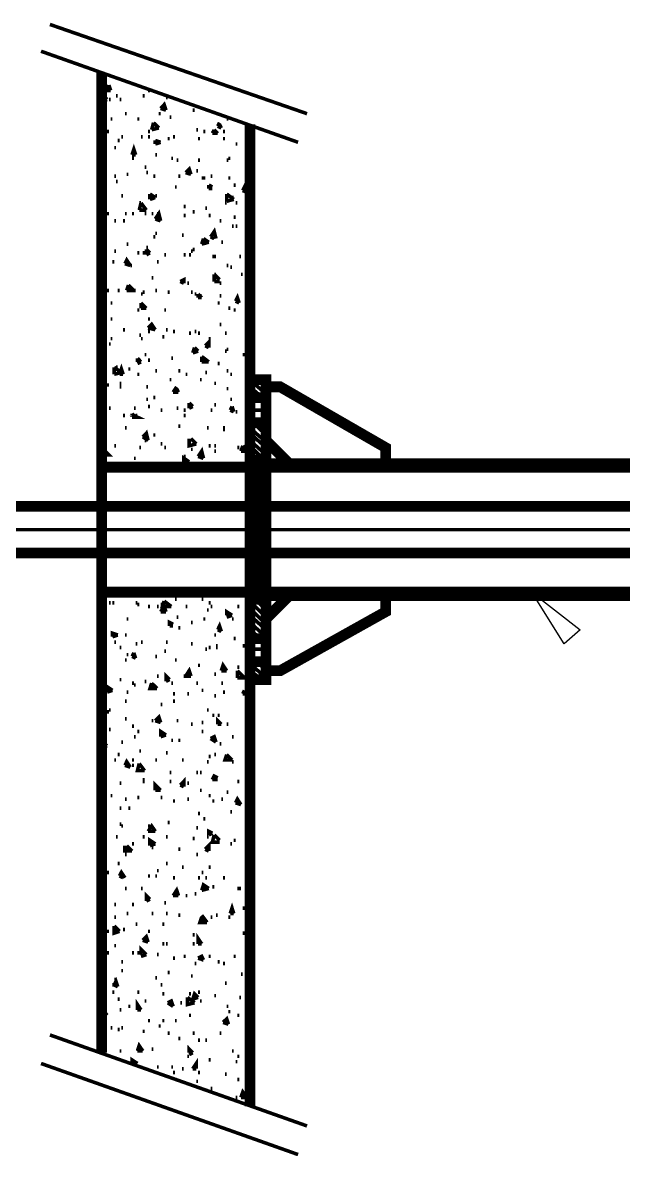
# Model space of a CAD drawing. Extents: x 0.1 to 11.6, y 0.3 to 16.2.
# Drawn here: x 7.651 to 8.212, y 9.527 to 10.585 of the extents above; entities that cross this region are included whole.
import ezdxf

# ---------------------------------------------------------------- set-up
doc = ezdxf.new("R2010")
doc.units = 0
doc.layers.get('0').update_dxf_attribs({"linetype": 'CONTINUOUS'})

msp = doc.modelspace()

# ---------------------------------------------------------------- linework, layer by layer
at = {"color": 0}
for points, const_width in [([(7.91667, 10.5), (7.67665, 10.5833)], 0.003333), ([(7.90831, 10.4733), (7.66835, 10.5583)], 0.003333), ([(7.72499, 9.62332), (7.72499, 10.5384)], 0.01), ([(7.73167, 10.5267), (7.72999, 10.5217), (7.73335, 10.5217)], 0.003333), ([(7.73167, 10.5267), (7.73335, 10.5217)], 0.003333), ([(7.76833, 10.5217), (7.77001, 10.5217)], 0.003333), ([(7.72667, 10.5167), (7.72499, 10.5117), (7.72999, 10.5133)], 0.003333), ([(7.72667, 10.5167), (7.72999, 10.5133)], 0.003333), ([(7.73167, 10.5133), (7.73335, 10.5133)], 0.003333), ([(7.73833, 10.5167), (7.74001, 10.5167)], 0.003333), ([(7.74164, 10.5133), (7.74333, 10.5133)], 0.003333), ([(7.76335, 10.5167), (7.76497, 10.5167)], 0.003333), ([(7.78, 10.505), (7.78331, 10.5084), (7.785, 10.5033)], 0.003333), ([(7.785, 10.515), (7.78668, 10.515)], 0.003333), ([(7.74669, 10.5), (7.74832, 10.5)], 0.003333), ([(7.77832, 10.5), (7.78, 10.5)], 0.003333), ([(7.78, 10.505), (7.785, 10.5033)], 0.003333), ([(7.81, 10.5033), (7.81168, 10.5033)], 0.003333), ([(7.73335, 10.495), (7.73503, 10.495)], 0.003333), ([(7.75836, 10.495), (7.75999, 10.495)], 0.003333), ([(7.77333, 10.4916), (7.77165, 10.485)], 0.003333), ([(7.77165, 10.485), (7.77832, 10.4867)], 0.003333), ([(7.77333, 10.4916), (7.77832, 10.4867)], 0.003333), ([(7.78836, 10.4967), (7.78999, 10.4967)], 0.003333), ([(7.83501, 10.4916), (7.83333, 10.4883)], 0.003333), ([(7.83333, 10.4883), (7.83664, 10.4867)], 0.003333), ([(7.83501, 10.49), (7.83664, 10.4867)], 0.003333), ([(7.84169, 10.495), (7.84332, 10.495)], 0.003333), ([(7.86333, 9.57335), (7.86333, 10.49)], 0.01), ([(7.72999, 10.4833), (7.73167, 10.4833)], 0.003333), ([(7.74333, 10.4783), (7.74501, 10.4783)], 0.003333), ([(7.76167, 10.4783), (7.76335, 10.4783)], 0.003333), ([(7.76833, 10.4833), (7.77001, 10.4833)], 0.003333), ([(7.76833, 10.4783), (7.77001, 10.4783)], 0.003333), ([(7.78668, 10.4767), (7.78836, 10.4767)], 0.003333), ([(7.79167, 10.4783), (7.79335, 10.4783)], 0.003333), ([(7.81332, 10.485), (7.815, 10.485)], 0.003333), ([(7.815, 10.4767), (7.81668, 10.4767)], 0.003333), ([(7.81999, 10.4833), (7.82167, 10.4833)], 0.003333), ([(7.83003, 10.485), (7.82835, 10.4817)], 0.003333), ([(7.82835, 10.4817), (7.83333, 10.4817)], 0.003333), ([(7.83003, 10.485), (7.83333, 10.4817)], 0.003333), ([(7.83832, 10.4833), (7.84, 10.4833)], 0.003333), ([(7.83832, 10.4767), (7.84, 10.4767)], 0.003333), ([(7.73665, 10.4683), (7.73833, 10.4683)], 0.003333), ([(7.74001, 10.475), (7.74164, 10.475)], 0.003333), ([(7.75331, 10.4616), (7.75499, 10.4667), (7.75667, 10.4616)], 0.003333), ([(7.77501, 10.475), (7.78, 10.4733)], 0.003333), ([(7.77501, 10.475), (7.77501, 10.4717)], 0.003333), ([(7.77501, 10.4717), (7.78, 10.4733)], 0.003333), ([(7.84999, 10.4717), (7.85167, 10.4717)], 0.003333), ([(7.86333, 10.475), (7.86501, 10.475)], 0.003333), ([(7.72499, 10.4633), (7.72499, 10.4616)], 0.003333), ([(7.72499, 10.4616), (7.72667, 10.4616)], 0.003333), ([(7.75331, 10.4616), (7.75667, 10.4616)], 0.003333), ([(7.75331, 10.4583), (7.75499, 10.4583)], 0.003333), ([(7.77501, 10.4616), (7.77669, 10.4616)], 0.003333), ([(7.78999, 10.4583), (7.79167, 10.4583)], 0.003333), ([(7.79497, 10.4567), (7.79665, 10.4567)], 0.003333), ([(7.815, 10.4567), (7.81668, 10.4567)], 0.003333), ([(7.84169, 10.4567), (7.84332, 10.4567)], 0.003333), ([(7.84332, 10.4583), (7.845, 10.4583)], 0.003333), ([(7.72499, 10.445), (7.72667, 10.445)], 0.003333), ([(7.76497, 10.45), (7.76665, 10.45)], 0.003333), ([(7.76665, 10.445), (7.76833, 10.445)], 0.003333), ([(7.80333, 10.445), (7.80664, 10.4483), (7.80832, 10.4434)], 0.003333), ([(7.80333, 10.445), (7.80832, 10.4434)], 0.003333), ([(7.81332, 10.4467), (7.815, 10.4467)], 0.003333), ([(7.73665, 10.4417), (7.73833, 10.4417)], 0.003333), ([(7.73833, 10.4367), (7.74001, 10.4367)], 0.003333), ([(7.74832, 10.4434), (7.75, 10.4434)], 0.003333), ([(7.77333, 10.4417), (7.77501, 10.4417)], 0.003333), ([(7.79665, 10.4417), (7.79833, 10.4417)], 0.003333), ([(7.81836, 10.44), (7.81999, 10.44)], 0.003333), ([(7.81999, 10.44), (7.82167, 10.44)], 0.003333), ([(7.82667, 10.4417), (7.82835, 10.4417)], 0.003333), ([(7.84332, 10.44), (7.845, 10.44)], 0.003333), ([(7.84332, 10.44), (7.845, 10.44)], 0.003333), ([(7.85667, 10.4283), (7.85835, 10.4316), (7.86003, 10.4267)], 0.003333), ([(7.72499, 10.42), (7.72499, 10.4233), (7.72835, 10.4183)], 0.003333), ([(7.74333, 10.4233), (7.74501, 10.4233)], 0.003333), ([(7.77001, 10.425), (7.77501, 10.4217)], 0.003333), ([(7.77001, 10.425), (7.77001, 10.42)], 0.003333), ([(7.77501, 10.4233), (7.77669, 10.4233)], 0.003333), ([(7.79335, 10.4316), (7.79497, 10.4316)], 0.003333), ([(7.82497, 10.4333), (7.82835, 10.4316)], 0.003333), ([(7.82497, 10.4333), (7.82497, 10.43)], 0.003333), ([(7.82497, 10.43), (7.82835, 10.43)], 0.003333), ([(7.84169, 10.425), (7.84831, 10.42)], 0.003333), ([(7.84169, 10.425), (7.84169, 10.4183)], 0.003333), ([(7.84831, 10.4333), (7.84999, 10.4333)], 0.003333), ([(7.85667, 10.4283), (7.86003, 10.4267)], 0.003333), ([(7.72499, 10.42), (7.72835, 10.4183)], 0.003333), ([(7.76167, 10.4167), (7.75999, 10.41)], 0.003333), ([(7.75999, 10.4167), (7.76167, 10.4167)], 0.003333), ([(7.76167, 10.4167), (7.76665, 10.41)], 0.003333), ([(7.77001, 10.42), (7.77501, 10.4217)], 0.003333), ([(7.80165, 10.4134), (7.80333, 10.4134)], 0.003333), ([(7.84, 10.4167), (7.84169, 10.4167)], 0.003333), ([(7.84169, 10.4183), (7.84831, 10.42)], 0.003333), ([(7.84668, 10.4217), (7.84831, 10.4217)], 0.003333), ([(7.84999, 10.4167), (7.85167, 10.4167)], 0.003333), ([(7.72999, 10.4067), (7.73167, 10.4067)], 0.003333), ([(7.74669, 10.4067), (7.74832, 10.4067)], 0.003333), ([(7.75331, 10.4067), (7.75499, 10.4067)], 0.003333), ([(7.75999, 10.41), (7.76665, 10.41)], 0.003333), ([(7.76497, 10.4067), (7.76665, 10.4067)], 0.003333), ([(7.77165, 10.4067), (7.77333, 10.4067)], 0.003333), ([(7.77501, 10.4017), (7.77832, 10.4067), (7.78, 10.4)], 0.003333), ([(7.77501, 10.4017), (7.78, 10.4)], 0.003333), ([(7.77669, 10.4067), (7.77832, 10.4067)], 0.003333), ([(7.80165, 10.405), (7.80333, 10.405)], 0.003333), ([(7.81, 10.4083), (7.81168, 10.4083)], 0.003333), ([(7.82167, 10.4117), (7.82335, 10.4117)], 0.003333), ([(7.82497, 10.405), (7.82667, 10.405)], 0.003333), ([(7.84831, 10.4033), (7.84999, 10.4033)], 0.003333), ([(7.73665, 10.4), (7.73833, 10.4)], 0.003333), ([(7.74501, 10.4), (7.74669, 10.4)], 0.003333), ([(7.82667, 10.385), (7.83003, 10.39), (7.83165, 10.3834)], 0.003333), ([(7.83501, 10.4), (7.83664, 10.4)], 0.003333), ([(7.84668, 10.395), (7.84831, 10.395)], 0.003333), ([(7.84999, 10.395), (7.85167, 10.395)], 0.003333), ([(7.77333, 10.385), (7.77501, 10.385)], 0.003333), ([(7.77501, 10.3883), (7.77669, 10.3883)], 0.003333), ([(7.80003, 10.3867), (7.80165, 10.3867)], 0.003333), ([(7.81999, 10.3834), (7.81836, 10.3783)], 0.003333), ([(7.81999, 10.3834), (7.82497, 10.38)], 0.003333), ([(7.82667, 10.385), (7.83003, 10.3834)], 0.003333), ([(7.73665, 10.3717), (7.73833, 10.3717)], 0.003333), ([(7.74832, 10.3783), (7.75, 10.3783)], 0.003333), ([(7.75836, 10.37), (7.75999, 10.37)], 0.003333), ([(7.76335, 10.37), (7.76497, 10.37)], 0.003333), ([(7.76665, 10.375), (7.76833, 10.375)], 0.003333), ([(7.76665, 10.3733), (7.77001, 10.37)], 0.003333), ([(7.76665, 10.3733), (7.76665, 10.3683)], 0.003333), ([(7.76665, 10.3683), (7.77001, 10.37)], 0.003333), ([(7.80832, 10.3717), (7.81, 10.3717)], 0.003333), ([(7.81, 10.3733), (7.81168, 10.3733)], 0.003333), ([(7.81836, 10.3783), (7.82497, 10.38)], 0.003333), ([(7.83664, 10.38), (7.83832, 10.38)], 0.003333), ([(7.85835, 10.375), (7.86003, 10.375)], 0.003333), ([(7.73503, 10.3617), (7.73665, 10.3617)], 0.003333), ([(7.74669, 10.36), (7.74832, 10.3633), (7.75168, 10.3583)], 0.003333), ([(7.74669, 10.36), (7.75168, 10.3583)], 0.003333), ([(7.77669, 10.3617), (7.77832, 10.3617)], 0.003333), ([(7.78331, 10.3683), (7.785, 10.3683)], 0.003333), ([(7.80165, 10.3683), (7.80333, 10.3683)], 0.003333), ([(7.80664, 10.3683), (7.80832, 10.3683)], 0.003333), ([(7.82835, 10.3666), (7.83003, 10.3666)], 0.003333), ([(7.83003, 10.3666), (7.83165, 10.3666)], 0.003333), ([(7.85335, 10.3666), (7.85499, 10.3666)], 0.003333), ([(7.72667, 10.3533), (7.72835, 10.3533)], 0.003333), ([(7.75168, 10.3583), (7.75331, 10.3583)], 0.003333), ([(7.83003, 10.35), (7.83501, 10.345)], 0.003333), ([(7.83003, 10.35), (7.83003, 10.3433)], 0.003333), ([(7.83003, 10.35), (7.83165, 10.35)], 0.003333), ([(7.84169, 10.3583), (7.84332, 10.3583)], 0.003333), ([(7.845, 10.3567), (7.84668, 10.3567)], 0.003333), ([(7.85499, 10.35), (7.85667, 10.35)], 0.003333), ([(7.75, 10.34), (7.74832, 10.335)], 0.003333), ([(7.75, 10.34), (7.75499, 10.335)], 0.003333), ([(7.77165, 10.3467), (7.77333, 10.3467)], 0.003333), ([(7.79833, 10.3433), (7.80165, 10.345), (7.80165, 10.3417)], 0.003333), ([(7.79833, 10.3433), (7.80165, 10.3417)], 0.003333), ([(7.80501, 10.3417), (7.80664, 10.3417)], 0.003333), ([(7.83003, 10.3433), (7.83501, 10.3433)], 0.003333), ([(7.83501, 10.3417), (7.83664, 10.3417)], 0.003333), ([(7.72667, 10.3317), (7.72835, 10.3317)], 0.003333), ([(7.72999, 10.335), (7.73167, 10.335)], 0.003333), ([(7.74001, 10.335), (7.74164, 10.335)], 0.003333), ([(7.74832, 10.335), (7.75499, 10.335)], 0.003333), ([(7.75499, 10.335), (7.75667, 10.335)], 0.003333), ([(7.76167, 10.3317), (7.76335, 10.3317)], 0.003333), ([(7.76335, 10.3333), (7.76497, 10.3333)], 0.003333), ([(7.77501, 10.335), (7.77669, 10.335)], 0.003333), ([(7.78668, 10.3333), (7.78836, 10.3333)], 0.003333), ([(7.80832, 10.3333), (7.81, 10.3333)], 0.003333), ([(7.81168, 10.3317), (7.81332, 10.3317)], 0.003333), ([(7.815, 10.3317), (7.81836, 10.3283)], 0.003333), ([(7.815, 10.3317), (7.815, 10.3283)], 0.003333), ([(7.815, 10.3283), (7.81836, 10.3283)], 0.003333), ([(7.81668, 10.33), (7.81836, 10.33)], 0.003333), ([(7.83501, 10.33), (7.83664, 10.33)], 0.003333), ([(7.84999, 10.325), (7.85167, 10.3283), (7.85335, 10.3233)], 0.003333), ([(7.85835, 10.3317), (7.86003, 10.3317)], 0.003333), ([(7.85835, 10.33), (7.86003, 10.33)], 0.003333), ([(7.73335, 10.3233), (7.73503, 10.3233)], 0.003333), ([(7.76167, 10.3233), (7.76665, 10.3184)], 0.003333), ([(7.76167, 10.3233), (7.76167, 10.3184)], 0.003333), ([(7.76167, 10.3184), (7.76665, 10.3184)], 0.003333), ([(7.83333, 10.3233), (7.83501, 10.3233)], 0.003333), ([(7.84332, 10.3184), (7.845, 10.3184)], 0.003333), ([(7.84999, 10.325), (7.85335, 10.3233)], 0.003333), ([(7.73335, 10.3083), (7.73503, 10.3083)], 0.003333), ([(7.75836, 10.3167), (7.75999, 10.3167)], 0.003333), ([(7.75836, 10.3167), (7.75999, 10.3167)], 0.003333), ([(7.76833, 10.3083), (7.77001, 10.3083)], 0.003333), ([(7.78331, 10.3167), (7.785, 10.3167)], 0.003333), ([(7.84831, 10.3167), (7.84999, 10.3167)], 0.003333), ([(7.74501, 10.2983), (7.74669, 10.2983)], 0.003333), ([(7.76833, 10.3), (7.77165, 10.3033), (7.77501, 10.2983)], 0.003333), ([(7.76833, 10.3), (7.77501, 10.2983)], 0.003333), ([(7.76833, 10.2967), (7.77001, 10.2967)], 0.003333), ([(7.785, 10.2983), (7.78668, 10.2983)], 0.003333), ([(7.79167, 10.2967), (7.79335, 10.2967)], 0.003333), ([(7.81168, 10.2967), (7.81332, 10.2967)], 0.003333), ([(7.83501, 10.3033), (7.83664, 10.3033)], 0.003333), ([(7.86165, 10.305), (7.86333, 10.305)], 0.003333), ([(7.73335, 10.29), (7.73503, 10.29)], 0.003333), ([(7.75999, 10.2933), (7.76167, 10.2933)], 0.003333), ([(7.76167, 10.29), (7.76335, 10.29)], 0.003333), ([(7.78168, 10.2917), (7.78331, 10.2917)], 0.003333), ([(7.80664, 10.295), (7.80832, 10.295)], 0.003333), ([(7.815, 10.295), (7.81668, 10.295)], 0.003333), ([(7.82167, 10.2833), (7.82497, 10.2867), (7.82497, 10.2817)], 0.003333), ([(7.82497, 10.29), (7.82667, 10.29)], 0.003333), ([(7.84, 10.295), (7.84169, 10.295)], 0.003333), ([(7.86333, 10.295), (7.86501, 10.295)], 0.003333), ([(7.86333, 10.2867), (7.86501, 10.2867)], 0.003333), ([(7.73167, 10.285), (7.73335, 10.285)], 0.003333), ([(7.76497, 10.275), (7.76665, 10.275)], 0.003333), ([(7.81168, 10.2817), (7.81, 10.2767)], 0.003333), ([(7.81, 10.2767), (7.815, 10.2783)], 0.003333), ([(7.81168, 10.2817), (7.815, 10.2783)], 0.003333), ([(7.81332, 10.2783), (7.815, 10.2783)], 0.003333), ([(7.82167, 10.2833), (7.82497, 10.2817)], 0.003333), ([(7.84, 10.2783), (7.84169, 10.2783)], 0.003333), ([(7.84169, 10.28), (7.84332, 10.28)], 0.003333), ([(7.85667, 10.275), (7.85835, 10.275)], 0.003333), ([(7.74164, 10.2567), (7.74333, 10.2617), (7.74501, 10.2567)], 0.003333), ([(7.75836, 10.2717), (7.76167, 10.2683)], 0.003333), ([(7.75836, 10.2717), (7.75836, 10.2683)], 0.003333), ([(7.75836, 10.2667), (7.76167, 10.2683)], 0.003333), ([(7.76833, 10.27), (7.77001, 10.27)], 0.003333), ([(7.78999, 10.2717), (7.79167, 10.2717)], 0.003333), ([(7.81836, 10.2733), (7.82497, 10.2683)], 0.003333), ([(7.81836, 10.2733), (7.81836, 10.2683)], 0.003333), ([(7.81836, 10.2683), (7.82497, 10.2683)], 0.003333), ([(7.83333, 10.2667), (7.83501, 10.2667)], 0.003333), ([(7.72667, 10.2617), (7.72835, 10.2617)], 0.003333), ([(7.73665, 10.2633), (7.74333, 10.2584)], 0.003333), ([(7.73665, 10.2633), (7.73665, 10.2567)], 0.003333), ([(7.73665, 10.2567), (7.74333, 10.2584)], 0.003333), ([(7.73833, 10.2633), (7.74001, 10.2633)], 0.003333), ([(7.74164, 10.2567), (7.74501, 10.2567)], 0.003333), ([(7.75, 10.2617), (7.75168, 10.2617)], 0.003333), ([(7.75836, 10.2567), (7.75999, 10.2567)], 0.003333), ([(7.77501, 10.26), (7.77669, 10.26)], 0.003333), ([(7.79665, 10.26), (7.79833, 10.26)], 0.003333), ([(7.80333, 10.2567), (7.80501, 10.2567)], 0.003333), ([(7.82167, 10.2584), (7.82335, 10.2584)], 0.003333), ([(7.84169, 10.26), (7.84332, 10.26)], 0.003333), ([(7.845, 10.2567), (7.84668, 10.2567)], 0.003333), ([(7.72999, 10.2467), (7.73167, 10.2467)], 0.003333), ([(7.74164, 10.2483), (7.74333, 10.2483)], 0.003333), ([(7.74164, 10.245), (7.74333, 10.245)], 0.003333), ([(7.76665, 10.245), (7.76833, 10.245)], 0.003333), ([(7.78836, 10.2517), (7.78999, 10.2517)], 0.003333), ([(7.79497, 10.245), (7.79167, 10.24)], 0.003333), ([(7.79497, 10.2433), (7.79665, 10.24)], 0.003333), ([(7.81668, 10.2517), (7.81836, 10.2517)], 0.003333), ([(7.83003, 10.2483), (7.83165, 10.2483)], 0.003333), ([(7.84169, 10.2433), (7.84332, 10.2433)], 0.003333), ([(7.86333, 10.2517), (7.87831, 10.2383)], 0.003333), ([(7.86333, 10.245), (7.875, 10.235)], 0.003333), ([(7.87001, 10.2517), (7.87831, 10.245)], 0.003333), ([(7.87668, 10.2517), (7.87831, 10.2517)], 0.003333), ([(7.76665, 10.2333), (7.76833, 10.2333)], 0.003333), ([(7.77333, 10.235), (7.77501, 10.235)], 0.003333), ([(7.79167, 10.24), (7.79665, 10.24)], 0.003333), ([(7.845, 10.2333), (7.84668, 10.2333)], 0.003333), ([(7.86003, 10.24), (7.86333, 10.2367)], 0.003333), ([(7.86003, 10.24), (7.86003, 10.235)], 0.003333), ([(7.86003, 10.235), (7.86333, 10.2367)], 0.003333), ([(7.86333, 10.24), (7.86833, 10.235)], 0.003333), ([(7.86333, 10.2333), (7.86501, 10.2333)], 0.003333), ([(7.73167, 10.225), (7.73335, 10.225)], 0.003333), ([(7.75499, 10.225), (7.75667, 10.225)], 0.003333), ([(7.76833, 10.2267), (7.77001, 10.2267)], 0.003333), ([(7.78, 10.2233), (7.78168, 10.2233)], 0.003333), ([(7.79497, 10.225), (7.79665, 10.225)], 0.003333), ([(7.80165, 10.2233), (7.80333, 10.2233)], 0.003333), ([(7.80664, 10.23), (7.81, 10.2267)], 0.003333), ([(7.80664, 10.23), (7.80664, 10.225)], 0.003333), ([(7.80664, 10.225), (7.81, 10.2267)], 0.003333), ([(7.82667, 10.2233), (7.82835, 10.2233)], 0.003333), ([(7.83003, 10.2283), (7.83165, 10.2283)], 0.003333), ([(7.84668, 10.2267), (7.845, 10.2233)], 0.003333), ([(7.845, 10.2233), (7.84831, 10.2217)], 0.003333), ([(7.84668, 10.2267), (7.84831, 10.2217)], 0.003333), ([(7.84999, 10.2217), (7.85167, 10.2217)], 0.003333), ([(7.87831, 10.2233), (7.86333, 10.2233)], 0.003333), ([(7.74501, 10.2183), (7.74669, 10.2183)], 0.003333), ([(7.75331, 10.22), (7.75499, 10.2183), (7.75836, 10.2167), (7.75331, 10.2167)], 0.003333), ([(7.75331, 10.22), (7.75331, 10.2167)], 0.003333), ([(7.75667, 10.2183), (7.75836, 10.2183)], 0.003333), ([(7.80165, 10.2183), (7.80333, 10.2183)], 0.003333), ([(7.86664, 10.2116), (7.87831, 10.2)], 0.003333), ([(7.87169, 10.2116), (7.87831, 10.2067)], 0.003333), ([(7.72835, 10.2083), (7.72999, 10.2083)], 0.003333), ([(7.74669, 10.2067), (7.74832, 10.2067)], 0.003333), ([(7.76335, 10.1983), (7.76665, 10.2017), (7.76833, 10.195)], 0.003333), ([(7.79665, 10.2083), (7.79833, 10.2083)], 0.003333), ([(7.79665, 10.2083), (7.79833, 10.2083)], 0.003333), ([(7.82335, 10.2067), (7.82497, 10.2067)], 0.003333), ([(7.83832, 10.2067), (7.84, 10.2067)], 0.003333), ([(7.83832, 10.205), (7.84, 10.205)], 0.003333), ([(7.86333, 10.2067), (7.87831, 10.1934)], 0.003333), ([(7.86333, 10.2017), (7.87831, 10.1883)], 0.003333), ([(7.73665, 10.19), (7.73833, 10.19)], 0.003333), ([(7.76335, 10.1983), (7.76833, 10.195)], 0.003333), ([(7.76497, 10.195), (7.76665, 10.195)], 0.003333), ([(7.77333, 10.2), (7.77501, 10.2)], 0.003333), ([(7.78, 10.1917), (7.78168, 10.1917)], 0.003333), ([(7.80664, 10.1967), (7.80664, 10.19), (7.81332, 10.1917)], 0.003333), ([(7.80832, 10.1967), (7.81332, 10.1917)], 0.003333), ([(7.82497, 10.19), (7.82667, 10.19)], 0.003333), ([(7.83003, 10.19), (7.83165, 10.19)], 0.003333), ([(7.85667, 10.19), (7.85499, 10.185)], 0.003333), ([(7.85667, 10.19), (7.86003, 10.185)], 0.003333), ([(7.86333, 10.195), (7.87831, 10.1816)], 0.003333), ([(7.86333, 10.19), (7.87668, 10.1767)], 0.003333), ([(7.72499, 10.1883), (7.72999, 10.1833), (7.73167, 10.1816), (7.72999, 10.1816), (7.72499, 10.1816)], 0.003333), ([(7.72499, 10.1883), (7.72499, 10.1816)], 0.003333), ([(7.75999, 10.1883), (7.76167, 10.1883)], 0.003333), ([(7.78331, 10.1883), (7.785, 10.1883)], 0.003333), ([(7.80165, 10.18), (7.80333, 10.18)], 0.003333), ([(7.80165, 10.18), (7.80333, 10.18)], 0.003333), ([(7.80165, 10.175), (7.80165, 10.1783), (7.80664, 10.175)], 0.003333), ([(7.80832, 10.1867), (7.81, 10.1867)], 0.003333), ([(7.815, 10.18), (7.81836, 10.185), (7.81999, 10.1783)], 0.003333), ([(7.815, 10.18), (7.81999, 10.1783)], 0.003333), ([(7.83003, 10.185), (7.83165, 10.185)], 0.003333), ([(7.85167, 10.1883), (7.85335, 10.1883)], 0.003333), ([(7.85499, 10.185), (7.86003, 10.185)], 0.003333), ([(7.85499, 10.185), (7.85667, 10.185)], 0.003333), ([(7.86333, 10.1833), (7.87169, 10.175)], 0.003333), ([(7.87169, 10.17), (7.86333, 10.17), (7.72499, 10.17)], 0.01), ([(7.72499, 10.1733), (7.72667, 10.1733)], 0.003333), ([(7.72667, 10.17), (7.72835, 10.17)], 0.003333), ([(7.75168, 10.1733), (7.75331, 10.1733)], 0.003333), ([(7.75499, 10.1783), (7.75667, 10.1783)], 0.003333), ([(7.80165, 10.1733), (7.80664, 10.175)], 0.003333), ([(7.85335, 10.17), (7.85499, 10.17)], 0.003333), ([(7.86333, 10.1767), (7.87001, 10.17)], 0.003333), ([(7.86333, 10.17), (7.86501, 10.17)], 0.003333), ([(9.09332, 10.1334), (6.95833, 10.1334), (6.95833, 10.09), (9.09332, 10.09)], 0.01), ([(7.15169, 10.1117), (9.09332, 10.1117)], 0.003333), ([(7.86333, 10.1117), (7.87831, 10.1117)], 0.003333), ([(7.87169, 10.0533), (7.86333, 10.0533), (7.72499, 10.0533)], 0.01), ([(7.72999, 10.0533), (7.72999, 10.0517)], 0.003333), ([(7.73335, 10.0533), (7.73335, 10.0517)], 0.003333), ([(7.86333, 10.0533), (7.86333, 10.0483), (7.86501, 10.0483)], 0.003333), ([(7.86833, 10.0533), (7.87169, 10.05)], 0.003333), ([(7.72999, 10.0517), (7.73335, 10.0517)], 0.003333), ([(7.73167, 10.0433), (7.73335, 10.0433)], 0.003333), ([(7.73503, 10.0433), (7.73665, 10.0433)], 0.003333), ([(7.75667, 10.0433), (7.75836, 10.0433)], 0.003333), ([(7.78, 10.035), (7.78331, 10.04), (7.785, 10.035)], 0.003333), ([(7.78331, 10.045), (7.78168, 10.04), (7.78999, 10.04)], 0.003333), ([(7.78331, 10.045), (7.78999, 10.04)], 0.003333), ([(7.79335, 10.0467), (7.79497, 10.0467)], 0.003333), ([(7.81836, 10.0467), (7.81999, 10.0467)], 0.003333), ([(7.82497, 10.0433), (7.82667, 10.0433)], 0.003333), ([(7.83165, 10.0517), (7.83333, 10.0517)], 0.003333), ([(7.86333, 10.0517), (7.87831, 10.0367)], 0.003333), ([(7.86333, 10.045), (7.87831, 10.03)], 0.003333), ([(7.875, 10.0467), (7.87831, 10.0433)], 0.003333), ([(7.75836, 10.0417), (7.75999, 10.0417)], 0.003333), ([(7.76833, 10.04), (7.77001, 10.04)], 0.003333), ([(7.77669, 10.04), (7.77832, 10.04)], 0.003333), ([(7.78, 10.0417), (7.78168, 10.0417)], 0.003333), ([(7.78, 10.035), (7.785, 10.035)], 0.003333), ([(7.80333, 10.04), (7.80501, 10.04)], 0.003333), ([(7.82335, 10.0367), (7.82497, 10.0367)], 0.003333), ([(7.82667, 10.04), (7.82835, 10.04)], 0.003333), ([(7.84169, 10.0317), (7.84169, 10.035), (7.84668, 10.0317)], 0.003333), ([(7.84169, 10.03), (7.84668, 10.0317)], 0.003333), ([(7.85167, 10.04), (7.85335, 10.04)], 0.003333), ([(7.86333, 10.0384), (7.87831, 10.0233)], 0.003333), ([(7.86333, 10.0317), (7.87831, 10.0183)], 0.003333), ([(7.74832, 10.0283), (7.75, 10.0283)], 0.003333), ([(7.78836, 10.0217), (7.78836, 10.025), (7.79167, 10.0233)], 0.003333), ([(7.78836, 10.0217), (7.79167, 10.0217)], 0.003333), ([(7.79497, 10.03), (7.79665, 10.03)], 0.003333), ([(7.80832, 10.025), (7.81, 10.025)], 0.003333), ([(7.81999, 10.0283), (7.82167, 10.0283)], 0.003333), ([(7.83333, 10.0183), (7.83501, 10.0217), (7.83664, 10.0167)], 0.003333), ([(7.84668, 10.0283), (7.84831, 10.0283)], 0.003333), ([(7.86333, 10.025), (7.87831, 10.0117)], 0.003333), ([(7.73503, 10.0117), (7.73503, 10.015), (7.74001, 10.0133)], 0.003333), ([(7.73503, 10.0117), (7.74001, 10.0133)], 0.003333), ([(7.74669, 10.0133), (7.74832, 10.0133)], 0.003333), ([(7.79665, 10.02), (7.79833, 10.02)], 0.003333), ([(7.83003, 10.0133), (7.83165, 10.0133)], 0.003333), ([(7.83333, 10.0183), (7.83664, 10.0167)], 0.003333), ([(7.84831, 10.01), (7.84999, 10.01)], 0.003333), ([(7.86333, 10.0183), (7.87332, 10.01)], 0.003333), ([(7.86333, 10.0133), (7.86664, 10.01)], 0.003333), ([(7.73665, 10.0067), (7.73833, 10.0067)], 0.003333), ([(7.74164, 10.0017), (7.74333, 10.0017)], 0.003333), ([(7.75667, 10.005), (7.75836, 10.005)], 0.003333), ([(7.76167, 10.0067), (7.76335, 10.0067)], 0.003333), ([(7.785, 10.0067), (7.78668, 10.0067)], 0.003333), ([(7.80832, 10.005), (7.81, 10.005)], 0.003333), ([(7.82167, 10), (7.82335, 10)], 0.003333), ([(7.82497, 10.0017), (7.82667, 10.0017)], 0.003333), ([(7.83165, 10.0033), (7.83333, 10.0033)], 0.003333), ([(7.83165, 10.0017), (7.83333, 10.0017)], 0.003333), ([(7.85667, 10.0033), (7.85835, 10.0033)], 0.003333), ([(7.86333, 10), (7.87831, 10)], 0.003333), ([(7.74669, 9.99001), (7.74832, 9.99001)], 0.003333), ([(7.74832, 9.99501), (7.75, 9.99501)], 0.003333), ([(7.75499, 9.99669), (7.75331, 9.99333)], 0.003333), ([(7.75331, 9.99333), (7.75667, 9.99164)], 0.003333), ([(7.75499, 9.99669), (7.75667, 9.99164)], 0.003333), ([(7.77501, 9.99333), (7.77669, 9.99333)], 0.003333), ([(7.78331, 9.99832), (7.785, 9.99832)], 0.003333), ([(7.79335, 9.99001), (7.79497, 9.99001)], 0.003333), ([(7.72499, 9.98503), (7.72667, 9.98503)], 0.003333), ([(7.80333, 9.97499), (7.80664, 9.97999), (7.80832, 9.97499)], 0.003333), ([(7.815, 9.98503), (7.81668, 9.98503)], 0.003333), ([(7.83664, 9.97999), (7.83832, 9.98503), (7.84169, 9.97999)], 0.003333), ([(7.83664, 9.97999), (7.84169, 9.97999)], 0.003333), ([(7.85167, 9.98335), (7.85335, 9.98335)], 0.003333), ([(7.85167, 9.97999), (7.85835, 9.97331)], 0.003333), ([(7.85167, 9.97999), (7.85167, 9.97331)], 0.003333), ([(7.86333, 9.98665), (7.87831, 9.97331)], 0.003333), ([(7.86333, 9.97999), (7.875, 9.97168)], 0.003333), ([(7.87001, 9.98833), (7.87831, 9.97999)], 0.003333), ([(7.87668, 9.98833), (7.87831, 9.98503)], 0.003333), ([(7.74164, 9.97168), (7.74333, 9.97168)], 0.003333), ([(7.75331, 9.96832), (7.75499, 9.96832)], 0.003333), ([(7.76497, 9.97), (7.76665, 9.97)], 0.003333), ([(7.77165, 9.96832), (7.77001, 9.96332), (7.77669, 9.96332)], 0.003333), ([(7.77165, 9.96832), (7.77669, 9.96332)], 0.003333), ([(7.77669, 9.97499), (7.77832, 9.97499)], 0.003333), ([(7.785, 9.97), (7.785, 9.97499), (7.78836, 9.97168)], 0.003333), ([(7.785, 9.97), (7.78836, 9.97168)], 0.003333), ([(7.78999, 9.96832), (7.79167, 9.96832)], 0.003333), ([(7.80165, 9.97499), (7.80333, 9.97499)], 0.003333), ([(7.80333, 9.97499), (7.80832, 9.97499)], 0.003333), ([(7.81332, 9.96832), (7.815, 9.96832)], 0.003333), ([(7.83003, 9.97667), (7.83165, 9.97667)], 0.003333), ([(7.83664, 9.96832), (7.83832, 9.96832)], 0.003333), ([(7.85167, 9.97331), (7.85835, 9.97331)], 0.003333), ([(7.86333, 9.97499), (7.86833, 9.97168)], 0.003333), ([(7.72999, 9.96001), (7.72999, 9.965), (7.73503, 9.96164)], 0.003333), ([(7.72999, 9.96001), (7.73503, 9.96164)], 0.003333), ([(7.74832, 9.96001), (7.75, 9.96001)], 0.003333), ([(7.75499, 9.96669), (7.75667, 9.96669)], 0.003333), ([(7.79167, 9.95833), (7.79335, 9.95833)], 0.003333), ([(7.80501, 9.95833), (7.80664, 9.95833)], 0.003333), ([(7.81836, 9.96164), (7.81999, 9.96164)], 0.003333), ([(7.83832, 9.96001), (7.84, 9.96001)], 0.003333), ([(7.85835, 9.96164), (7.85667, 9.95833)], 0.003333), ([(7.85667, 9.95833), (7.86003, 9.95833)], 0.003333), ([(7.85835, 9.96164), (7.86003, 9.95833)], 0.003333), ([(7.86003, 9.96669), (7.86165, 9.96669)], 0.003333), ([(7.72499, 9.95335), (7.72499, 9.95167)], 0.003333), ([(7.72499, 9.94997), (7.72835, 9.94835)], 0.003333), ([(7.72667, 9.95335), (7.72835, 9.94835)], 0.003333), ([(7.74669, 9.95167), (7.74832, 9.95167)], 0.003333), ([(7.78, 9.94835), (7.78168, 9.94835)], 0.003333), ([(7.79167, 9.95167), (7.79335, 9.95167)], 0.003333), ([(7.83003, 9.95665), (7.83165, 9.95665)], 0.003333), ([(7.72999, 9.94168), (7.73167, 9.94168)], 0.003333), ([(7.73167, 9.94336), (7.73335, 9.94336)], 0.003333), ([(7.77501, 9.93332), (7.77832, 9.93668), (7.78, 9.93164)], 0.003333), ([(7.82335, 9.94336), (7.82497, 9.94336)], 0.003333), ([(7.82835, 9.93832), (7.83003, 9.93832)], 0.003333), ([(7.83333, 9.93832), (7.83501, 9.93832)], 0.003333), ([(7.85835, 9.93832), (7.86003, 9.93832)], 0.003333), ([(7.74669, 9.935), (7.74832, 9.935)], 0.003333), ([(7.75331, 9.92833), (7.75499, 9.92833)], 0.003333), ([(7.77165, 9.93332), (7.77333, 9.93332)], 0.003333), ([(7.77501, 9.93332), (7.78, 9.93164)], 0.003333), ([(7.79497, 9.93332), (7.79665, 9.93332)], 0.003333), ([(7.80832, 9.93001), (7.81, 9.93001)], 0.003333), ([(7.81836, 9.93164), (7.81999, 9.93164)], 0.003333), ([(7.83333, 9.93001), (7.83333, 9.93332), (7.83664, 9.93001)], 0.003333), ([(7.83333, 9.93001), (7.83664, 9.93001)], 0.003333), ([(7.84169, 9.93001), (7.84332, 9.93001)], 0.003333), ([(7.72499, 9.90831), (7.72499, 9.91336), (7.72999, 9.91)], 0.003333), ([(7.73167, 9.92503), (7.73335, 9.92503)], 0.003333), ([(7.75499, 9.91835), (7.75667, 9.91835)], 0.003333), ([(7.75836, 9.92333), (7.75999, 9.92333)], 0.003333), ([(7.78, 9.91835), (7.78, 9.92333), (7.785, 9.91997)], 0.003333), ([(7.78, 9.91835), (7.785, 9.91997)], 0.003333), ([(7.78999, 9.91499), (7.79167, 9.91499)], 0.003333), ([(7.79665, 9.91499), (7.79833, 9.91499)], 0.003333), ([(7.81836, 9.92333), (7.81999, 9.92333)], 0.003333), ([(7.82667, 9.91667), (7.83003, 9.91835), (7.83165, 9.91336)], 0.003333), ([(7.82667, 9.91667), (7.83165, 9.91336)], 0.003333), ([(7.84668, 9.91835), (7.84831, 9.91835)], 0.003333), ([(7.86165, 9.91997), (7.86333, 9.91997)], 0.003333), ([(7.86333, 9.92503), (7.86501, 9.92503)], 0.003333), ([(7.72499, 9.90831), (7.72999, 9.91)], 0.003333), ([(7.74333, 9.91336), (7.74501, 9.91336)], 0.003333), ([(7.75999, 9.905), (7.76167, 9.905)], 0.003333), ([(7.83501, 9.91168), (7.83664, 9.91168)], 0.003333), ([(7.72835, 9.89833), (7.72999, 9.89833)], 0.003333), ([(7.73665, 9.89665), (7.73833, 9.89665)], 0.003333), ([(7.74001, 9.90169), (7.74164, 9.90169)], 0.003333), ([(7.74669, 9.89165), (7.74832, 9.89501), (7.75168, 9.88997)], 0.003333), ([(7.75331, 9.89665), (7.75499, 9.89665)], 0.003333), ([(7.77501, 9.89665), (7.77669, 9.89665)], 0.003333), ([(7.785, 9.90332), (7.78668, 9.90332)], 0.003333), ([(7.80003, 9.89665), (7.80165, 9.89665)], 0.003333), ([(7.82335, 9.89501), (7.82497, 9.89501)], 0.003333), ([(7.82497, 9.90001), (7.82667, 9.90001)], 0.003333), ([(7.83003, 9.90169), (7.83165, 9.90169)], 0.003333), ([(7.84169, 9.90169), (7.84, 9.89665), (7.84668, 9.89665)], 0.003333), ([(7.84169, 9.90169), (7.84668, 9.89665)], 0.003333), ([(7.84668, 9.89501), (7.84831, 9.89501)], 0.003333), ([(7.74669, 9.89165), (7.75168, 9.88997)], 0.003333), ([(7.75331, 9.89165), (7.75499, 9.89165)], 0.003333), ([(7.75999, 9.89333), (7.75836, 9.88667), (7.76497, 9.88667)], 0.003333), ([(7.75999, 9.89333), (7.76497, 9.88667)], 0.003333), ([(7.78836, 9.88499), (7.78999, 9.88499)], 0.003333), ([(7.81332, 9.88499), (7.815, 9.88499)], 0.003333), ([(7.81668, 9.88499), (7.81836, 9.88499)], 0.003333), ([(7.86333, 9.88667), (7.86501, 9.88667)], 0.003333), ([(7.74164, 9.875), (7.74333, 9.875)], 0.003333), ([(7.76335, 9.87831), (7.76497, 9.87831)], 0.003333), ([(7.76335, 9.87668), (7.76497, 9.87668)], 0.003333), ([(7.77501, 9.86833), (7.77501, 9.87332), (7.78, 9.86833)], 0.003333), ([(7.78836, 9.87668), (7.78999, 9.87668)], 0.003333), ([(7.79833, 9.87332), (7.80165, 9.87668), (7.80165, 9.87169)], 0.003333), ([(7.79833, 9.87332), (7.80165, 9.87169)], 0.003333), ([(7.80501, 9.875), (7.80664, 9.875)], 0.003333), ([(7.82835, 9.87831), (7.83003, 9.88167), (7.83333, 9.87999)], 0.003333), ([(7.82835, 9.87831), (7.83333, 9.87831)], 0.003333), ([(7.85167, 9.87668), (7.85335, 9.87668)], 0.003333), ([(7.73335, 9.86333), (7.73503, 9.86333)], 0.003333), ([(7.77501, 9.86833), (7.78, 9.86833)], 0.003333), ([(7.81668, 9.86833), (7.81836, 9.86833)], 0.003333), ([(7.82497, 9.86333), (7.82667, 9.86333)], 0.003333), ([(7.84169, 9.86664), (7.84332, 9.86664)], 0.003333), ([(7.72499, 9.86003), (7.72499, 9.85835)], 0.003333), ([(7.72499, 9.85835), (7.72667, 9.85835)], 0.003333), ([(7.74164, 9.85167), (7.74333, 9.85167)], 0.003333), ([(7.74669, 9.86003), (7.74832, 9.86003)], 0.003333), ([(7.75, 9.85167), (7.75168, 9.85167)], 0.003333), ([(7.75836, 9.86165), (7.75999, 9.86165)], 0.003333), ([(7.78, 9.86165), (7.78168, 9.86165)], 0.003333), ([(7.79167, 9.85835), (7.79335, 9.85835)], 0.003333), ([(7.80501, 9.86003), (7.80664, 9.86003)], 0.003333), ([(7.82835, 9.85835), (7.83003, 9.85835)], 0.003333), ([(7.83664, 9.86003), (7.83832, 9.86003)], 0.003333), ([(7.84999, 9.85667), (7.85167, 9.86003), (7.85499, 9.85499)], 0.003333), ([(7.84999, 9.85667), (7.85499, 9.85499)], 0.003333), ([(7.85167, 9.85835), (7.85335, 9.85835)], 0.003333), ([(7.815, 9.84668), (7.81668, 9.84668)], 0.003333), ([(7.81999, 9.84169), (7.82167, 9.84169)], 0.003333), ([(7.845, 9.84831), (7.84668, 9.84831)], 0.003333), ([(7.86165, 9.84831), (7.86333, 9.84831)], 0.003333), ([(7.74164, 9.83664), (7.74333, 9.83664)], 0.003333), ([(7.74333, 9.83501), (7.74501, 9.83501)], 0.003333), ([(7.76833, 9.83003), (7.77165, 9.83501), (7.77501, 9.83003)], 0.003333), ([(7.76833, 9.83501), (7.77001, 9.83501)], 0.003333), ([(7.77001, 9.83333), (7.77165, 9.83333)], 0.003333), ([(7.78668, 9.83832), (7.78836, 9.83832)], 0.003333), ([(7.81332, 9.83333), (7.815, 9.83333)], 0.003333), ([(7.82497, 9.82667), (7.82497, 9.83003), (7.82835, 9.82835)], 0.003333), ([(7.86003, 9.83501), (7.86165, 9.83501)], 0.003333), ([(7.73833, 9.82497), (7.74001, 9.82497)], 0.003333), ([(7.76335, 9.82497), (7.76497, 9.82497)], 0.003333), ([(7.76833, 9.83003), (7.77501, 9.83003)], 0.003333), ([(7.77001, 9.81668), (7.77001, 9.82167), (7.77501, 9.81836)], 0.003333), ([(7.785, 9.82497), (7.78668, 9.82497)], 0.003333), ([(7.81, 9.82335), (7.81168, 9.82335)], 0.003333), ([(7.82335, 9.82497), (7.82497, 9.82497)], 0.003333), ([(7.82497, 9.82667), (7.82835, 9.82835)], 0.003333), ([(7.83003, 9.82667), (7.82835, 9.81999), (7.83501, 9.81999)], 0.003333), ([(7.83003, 9.82667), (7.83501, 9.82167)], 0.003333), ([(7.83333, 9.82167), (7.83501, 9.82167)], 0.003333), ([(7.84831, 9.82167), (7.84999, 9.82167)], 0.003333), ([(7.85835, 9.82167), (7.86003, 9.82167)], 0.003333), ([(7.74669, 9.81668), (7.74669, 9.81168), (7.75331, 9.81168)], 0.003333), ([(7.74832, 9.81668), (7.75331, 9.81168)], 0.003333), ([(7.74832, 9.81332), (7.75, 9.81332)], 0.003333), ([(7.75331, 9.81836), (7.75499, 9.81836)], 0.003333), ([(7.77001, 9.81668), (7.77501, 9.81836)], 0.003333), ([(7.77165, 9.815), (7.77333, 9.815)], 0.003333), ([(7.79665, 9.81332), (7.79833, 9.81332)], 0.003333), ([(7.82167, 9.81332), (7.82497, 9.81668), (7.82497, 9.81168)], 0.003333), ([(7.82167, 9.81332), (7.82497, 9.81168)], 0.003333), ([(7.845, 9.81836), (7.84668, 9.81836)], 0.003333), ([(7.85835, 9.81), (7.86003, 9.81)], 0.003333), ([(7.74001, 9.80003), (7.74164, 9.80003)], 0.003333), ([(7.74669, 9.80832), (7.74832, 9.80832)], 0.003333), ([(7.785, 9.80003), (7.78668, 9.80003)], 0.003333), ([(7.81332, 9.80832), (7.815, 9.80832)], 0.003333), ([(7.72999, 9.79167), (7.73167, 9.79167)], 0.003333), ([(7.74164, 9.78836), (7.74333, 9.79167), (7.74669, 9.78668)], 0.003333), ([(7.74164, 9.78836), (7.74501, 9.78668)], 0.003333), ([(7.74333, 9.78999), (7.74501, 9.78999)], 0.003333), ([(7.76833, 9.78836), (7.77001, 9.78836)], 0.003333), ([(7.77501, 9.78836), (7.77669, 9.78836)], 0.003333), ([(7.77669, 9.79335), (7.77832, 9.79335)], 0.003333), ([(7.80003, 9.79665), (7.80165, 9.79665)], 0.003333), ([(7.81836, 9.79167), (7.81999, 9.79167)], 0.003333), ([(7.82497, 9.79665), (7.82667, 9.79665)], 0.003333), ([(7.72499, 9.78), (7.72667, 9.78)], 0.003333), ([(7.79167, 9.78668), (7.79335, 9.78668)], 0.003333), ([(7.815, 9.78668), (7.81668, 9.78668)], 0.003333), ([(7.81836, 9.77501), (7.81999, 9.78), (7.82497, 9.77669)], 0.003333), ([(7.82167, 9.78668), (7.82335, 9.78668)], 0.003333), ([(7.82835, 9.77832), (7.83003, 9.77832)], 0.003333), ([(7.83832, 9.78668), (7.84, 9.78668)], 0.003333), ([(7.86333, 9.785), (7.86501, 9.785)], 0.003333), ([(7.74669, 9.77669), (7.74832, 9.77669)], 0.003333), ([(7.76167, 9.77669), (7.76335, 9.77669)], 0.003333), ([(7.76665, 9.76497), (7.76665, 9.77001), (7.77001, 9.76665)], 0.003333), ([(7.76665, 9.76497), (7.77001, 9.76665)], 0.003333), ([(7.79167, 9.77001), (7.79497, 9.77501), (7.79665, 9.77001)], 0.003333), ([(7.79167, 9.77001), (7.79665, 9.77001)], 0.003333), ([(7.80333, 9.77001), (7.80501, 9.77001)], 0.003333), ([(7.81168, 9.77165), (7.81332, 9.77165)], 0.003333), ([(7.81836, 9.77501), (7.82497, 9.77669)], 0.003333), ([(7.85167, 9.77669), (7.85335, 9.77669)], 0.003333), ([(7.85335, 9.77669), (7.85499, 9.77669)], 0.003333), ([(7.85835, 9.77333), (7.86003, 9.77333)], 0.003333), ([(7.72835, 9.76335), (7.72999, 9.76335)], 0.003333), ([(7.73665, 9.76167), (7.73833, 9.76167)], 0.003333), ([(7.75331, 9.76167), (7.75499, 9.76167)], 0.003333), ([(7.78331, 9.76335), (7.785, 9.76335)], 0.003333), ([(7.845, 9.75331), (7.84668, 9.75836), (7.84831, 9.75331)], 0.003333), ([(7.85667, 9.75836), (7.85835, 9.75836)], 0.003333), ([(7.72499, 9.75331), (7.72667, 9.75331)], 0.003333), ([(7.73665, 9.75), (7.73833, 9.75)], 0.003333), ([(7.74832, 9.75331), (7.75, 9.75331)], 0.003333), ([(7.77165, 9.75331), (7.77333, 9.75331)], 0.003333), ([(7.785, 9.75331), (7.78668, 9.75331)], 0.003333), ([(7.79665, 9.75168), (7.79833, 9.75168)], 0.003333), ([(7.81836, 9.75), (7.81668, 9.74501), (7.82335, 9.74501)], 0.003333), ([(7.81836, 9.75168), (7.82335, 9.74501)], 0.003333), ([(7.81836, 9.75), (7.81999, 9.75)], 0.003333), ([(7.81836, 9.74832), (7.81999, 9.74832)], 0.003333), ([(7.82667, 9.75), (7.82835, 9.75)], 0.003333), ([(7.83165, 9.75168), (7.83333, 9.75168)], 0.003333), ([(7.84332, 9.75), (7.845, 9.75)], 0.003333), ([(7.845, 9.75331), (7.84831, 9.75331)], 0.003333), ([(7.72999, 9.73665), (7.73167, 9.73665)], 0.003333), ([(7.73665, 9.74164), (7.74164, 9.73665)], 0.003333), ([(7.73665, 9.74164), (7.73665, 9.73503), (7.74164, 9.73665)], 0.003333), ([(7.74501, 9.73833), (7.74669, 9.73833)], 0.003333), ([(7.75667, 9.74333), (7.75836, 9.74333)], 0.003333), ([(7.76833, 9.73665), (7.77001, 9.73665)], 0.003333), ([(7.78168, 9.74333), (7.78331, 9.74333)], 0.003333), ([(7.85667, 9.73503), (7.85835, 9.73503)], 0.003333), ([(7.85835, 9.73503), (7.86003, 9.73503)], 0.003333), ([(7.76335, 9.72835), (7.76665, 9.73167), (7.76833, 9.72667)], 0.003333), ([(7.76335, 9.72835), (7.76833, 9.72667)], 0.003333), ([(7.78168, 9.72499), (7.78331, 9.72499)], 0.003333), ([(7.785, 9.72499), (7.78668, 9.72499)], 0.003333), ([(7.81, 9.73335), (7.81168, 9.73335)], 0.003333), ([(7.81, 9.72499), (7.81168, 9.72499)], 0.003333), ([(7.815, 9.72499), (7.815, 9.72999), (7.81836, 9.72499)], 0.003333), ([(7.815, 9.72499), (7.81836, 9.72499)], 0.003333), ([(7.86003, 9.73167), (7.86165, 9.73167)], 0.003333), ([(7.72999, 9.71669), (7.73167, 9.71669)], 0.003333), ([(7.73665, 9.72331), (7.73833, 9.72331)], 0.003333), ([(7.75331, 9.71669), (7.75499, 9.71669)], 0.003333), ([(7.75836, 9.71669), (7.75999, 9.71669)], 0.003333), ([(7.76167, 9.715), (7.76167, 9.72), (7.76665, 9.715)], 0.003333), ([(7.76167, 9.71332), (7.76665, 9.715)], 0.003333), ([(7.77669, 9.715), (7.77832, 9.715)], 0.003333), ([(7.815, 9.71164), (7.81836, 9.71332), (7.81999, 9.71001)], 0.003333), ([(7.74333, 9.70833), (7.74501, 9.70833)], 0.003333), ([(7.79167, 9.71164), (7.79335, 9.71164)], 0.003333), ([(7.80165, 9.71332), (7.80333, 9.71332)], 0.003333), ([(7.81168, 9.70665), (7.81332, 9.70665)], 0.003333), ([(7.815, 9.71164), (7.81999, 9.71001)], 0.003333), ([(7.81836, 9.71001), (7.81999, 9.71001)], 0.003333), ([(7.82497, 9.71332), (7.82667, 9.71332)], 0.003333), ([(7.83333, 9.70833), (7.83501, 9.70833)], 0.003333), ([(7.83832, 9.70665), (7.84, 9.70665)], 0.003333), ([(7.84831, 9.71332), (7.84999, 9.71332)], 0.003333), ([(7.73665, 9.68668), (7.73833, 9.69), (7.74001, 9.685)], 0.003333), ([(7.74333, 9.69997), (7.74501, 9.69997)], 0.003333), ([(7.77501, 9.69336), (7.77669, 9.69336)], 0.003333), ([(7.78668, 9.69835), (7.78836, 9.69835)], 0.003333), ([(7.80832, 9.69499), (7.81, 9.69499)], 0.003333), ([(7.85499, 9.69667), (7.85667, 9.69667)], 0.003333), ([(7.73503, 9.68668), (7.73665, 9.68668)], 0.003333), ([(7.73665, 9.69168), (7.73833, 9.69168)], 0.003333), ([(7.73665, 9.68668), (7.74001, 9.685)], 0.003333), ([(7.78, 9.68668), (7.78168, 9.68668)], 0.003333), ([(7.84, 9.68832), (7.84169, 9.68832)], 0.003333), ([(7.86333, 9.685), (7.86333, 9.68332)], 0.003333), ([(7.86333, 9.68332), (7.86501, 9.68332)], 0.003333), ([(7.73503, 9.68001), (7.73665, 9.68001)], 0.003333), ([(7.74001, 9.67333), (7.74164, 9.67333)], 0.003333), ([(7.75836, 9.68001), (7.75999, 9.68001)], 0.003333), ([(7.75836, 9.66336), (7.75836, 9.66835), (7.76167, 9.66336)], 0.003333), ([(7.76497, 9.67165), (7.76665, 9.67165)], 0.003333), ([(7.78168, 9.67833), (7.78331, 9.67833)], 0.003333), ([(7.78668, 9.66997), (7.78999, 9.67165), (7.79167, 9.66667)], 0.003333), ([(7.80501, 9.67503), (7.81168, 9.66997)], 0.003333), ([(7.80501, 9.67503), (7.80501, 9.66835), (7.81168, 9.66997)], 0.003333), ([(7.80664, 9.67833), (7.80832, 9.67833)], 0.003333), ([(7.81, 9.67333), (7.81168, 9.67833), (7.815, 9.67503)], 0.003333), ([(7.81, 9.67333), (7.815, 9.67503)], 0.003333), ([(7.815, 9.68001), (7.81668, 9.68001)], 0.003333), ([(7.81668, 9.67165), (7.81836, 9.67165)], 0.003333), ([(7.83003, 9.67665), (7.83165, 9.67665)], 0.003333), ([(7.85335, 9.67503), (7.85499, 9.67503)], 0.003333), ([(7.72499, 9.66499), (7.72999, 9.65831)], 0.003333), ([(7.72499, 9.66499), (7.72499, 9.66336)], 0.003333), ([(7.74164, 9.66336), (7.74333, 9.66336)], 0.003333), ([(7.75, 9.66667), (7.75168, 9.66667)], 0.003333), ([(7.75836, 9.66336), (7.76167, 9.66336)], 0.003333), ([(7.78668, 9.66997), (7.79167, 9.66667)], 0.003333), ([(7.79833, 9.66997), (7.80003, 9.66997)], 0.003333), ([(7.84169, 9.66667), (7.84332, 9.66667)], 0.003333), ([(7.84332, 9.66168), (7.845, 9.66168)], 0.003333), ([(7.72499, 9.65831), (7.72999, 9.65831)], 0.003333), ([(7.76833, 9.65332), (7.77001, 9.65332)], 0.003333), ([(7.78168, 9.65332), (7.78331, 9.65332)], 0.003333), ([(7.79335, 9.65332), (7.79497, 9.65332)], 0.003333), ([(7.80664, 9.65831), (7.80832, 9.65831)], 0.003333), ([(7.83832, 9.65169), (7.84169, 9.655), (7.84332, 9.65001)], 0.003333), ([(7.83832, 9.65169), (7.84332, 9.65001)], 0.003333), ([(7.85167, 9.65831), (7.85335, 9.65831)], 0.003333), ([(7.91667, 9.55501), (7.67665, 9.63997)], 0.003333), ([(7.73335, 9.64665), (7.73503, 9.64665)], 0.003333), ([(7.74001, 9.64501), (7.74164, 9.64501)], 0.003333), ([(7.74333, 9.64665), (7.74501, 9.64665)], 0.003333), ([(7.76335, 9.64333), (7.76497, 9.64333)], 0.003333), ([(7.77832, 9.64833), (7.78, 9.64833)], 0.003333), ([(7.78668, 9.64165), (7.78836, 9.64165)], 0.003333), ([(7.81, 9.64165), (7.81168, 9.64165)], 0.003333), ([(7.83501, 9.64165), (7.83664, 9.64165)], 0.003333), ([(7.85835, 9.63997), (7.86003, 9.63997)], 0.003333), ([(7.75836, 9.625), (7.75999, 9.62999), (7.76335, 9.625)], 0.003333), ([(7.79665, 9.63667), (7.79833, 9.63667)], 0.003333), ([(7.80664, 9.62332), (7.80664, 9.62668), (7.81, 9.62332)], 0.003333), ([(7.815, 9.63499), (7.81668, 9.63499)], 0.003333), ([(7.82167, 9.63499), (7.82335, 9.63499)], 0.003333), ([(7.86003, 9.63167), (7.86003, 9.63667), (7.86333, 9.63336)], 0.003333), ([(7.86003, 9.63167), (7.86333, 9.63336)], 0.003333), ([(7.74164, 9.625), (7.74333, 9.625)], 0.003333), ([(7.75836, 9.625), (7.76335, 9.625)], 0.003333), ([(7.75836, 9.625), (7.75999, 9.625)], 0.003333), ([(7.77165, 9.62668), (7.77333, 9.62668)], 0.003333), ([(7.80501, 9.62831), (7.80664, 9.62831)], 0.003333), ([(7.80501, 9.62001), (7.80664, 9.62001)], 0.003333), ([(7.80664, 9.62169), (7.81, 9.62332)], 0.003333), ([(7.84668, 9.625), (7.84831, 9.625)], 0.003333), ([(7.85167, 9.62001), (7.85335, 9.62001)], 0.003333), ([(7.90831, 9.52832), (7.66835, 9.61333)], 0.003333), ([(7.75331, 9.61333), (7.75331, 9.61664), (7.75836, 9.61333)], 0.003333), ([(7.75331, 9.61333), (7.75836, 9.61333)], 0.003333), ([(7.77669, 9.61003), (7.77832, 9.61003)], 0.003333), ([(7.78999, 9.61003), (7.79167, 9.61003)], 0.003333), ([(7.80003, 9.60835), (7.80165, 9.60835)], 0.003333), ([(7.81, 9.60835), (7.81332, 9.61333), (7.81332, 9.60835)], 0.003333), ([(7.81, 9.60835), (7.81332, 9.60835)], 0.003333), ([(7.82497, 9.61664), (7.82667, 9.61664)], 0.003333), ([(7.84999, 9.61501), (7.85167, 9.61501)], 0.003333), ([(7.79167, 9.60499), (7.79335, 9.60499)], 0.003333), ([(7.79335, 9.59831), (7.79497, 9.59831)], 0.003333), ([(7.79335, 9.59831), (7.79497, 9.59831)], 0.003333), ([(7.815, 9.60499), (7.81668, 9.60499)], 0.003333), ([(7.84, 9.60335), (7.84169, 9.60335)], 0.003333), ([(7.85167, 9.59831), (7.85335, 9.59831)], 0.003333), ([(7.86333, 9.60335), (7.86501, 9.60335)], 0.003333), ([(7.81332, 9.59668), (7.815, 9.59668)], 0.003333), ([(7.82667, 9.59), (7.82835, 9.59)], 0.003333), ([(7.85499, 9.58165), (7.85667, 9.58664), (7.86003, 9.58165)], 0.003333), ([(7.86165, 9.59169), (7.86333, 9.595), (7.86501, 9.595)], 0.003333), ([(7.86165, 9.59169), (7.86333, 9.59169)], 0.003333), ([(7.84999, 9.58165), (7.85167, 9.58165)], 0.003333), ([(7.85499, 9.58333), (7.85667, 9.58333)], 0.003333), ([(7.85499, 9.58165), (7.86003, 9.58165)], 0.003333)]:
    msp.add_lwpolyline(points, dxfattribs=dict(at, const_width=const_width))
at = {"color": 0, "const_width": 0.01}
for points in [[(7.86333, 10.2517), (7.86333, 9.97168), (7.87831, 9.97168), (7.87831, 10.2517), (7.86333, 10.2517)], [(7.89165, 10.245), (7.87831, 10.245), (7.87831, 10.195), (7.90001, 10.1733), (7.99001, 10.1733), (7.99001, 10.1883), (7.89165, 10.245)], [(7.86333, 10.2116), (7.86333, 10.235), (7.87831, 10.235), (7.87831, 10.2116), (7.86333, 10.2116)], [(7.87169, 10.1767), (7.87169, 10.0467), (7.87831, 10.0467), (7.87831, 10.1767), (7.87169, 10.1767)], [(7.87169, 10.1733), (7.87169, 10.05), (9.07667, 10.05), (9.07667, 10.1733), (7.87169, 10.1733)], [(7.87169, 10.17), (7.87169, 10.0533), (9.07667, 10.0533), (9.07667, 10.17), (7.87169, 10.17)], [(7.89165, 9.97999), (7.87831, 9.97999), (7.87831, 10.0283), (7.90001, 10.05), (7.99001, 10.05), (7.99001, 10.035), (7.89165, 9.97999)], [(7.86333, 10.01), (7.86333, 9.98833), (7.87831, 9.98833), (7.87831, 10.01), (7.86333, 10.01)]]:
    msp.add_lwpolyline(points, close=True, dxfattribs=at)
at = {"color": 9}
msp.add_lwpolyline([(8.15668, 10.005), (8.12668, 10.0533), (8.17165, 10.0183), (8.15668, 10.005)], close=True, dxfattribs=at)

doc.saveas('drawing.dxf')
